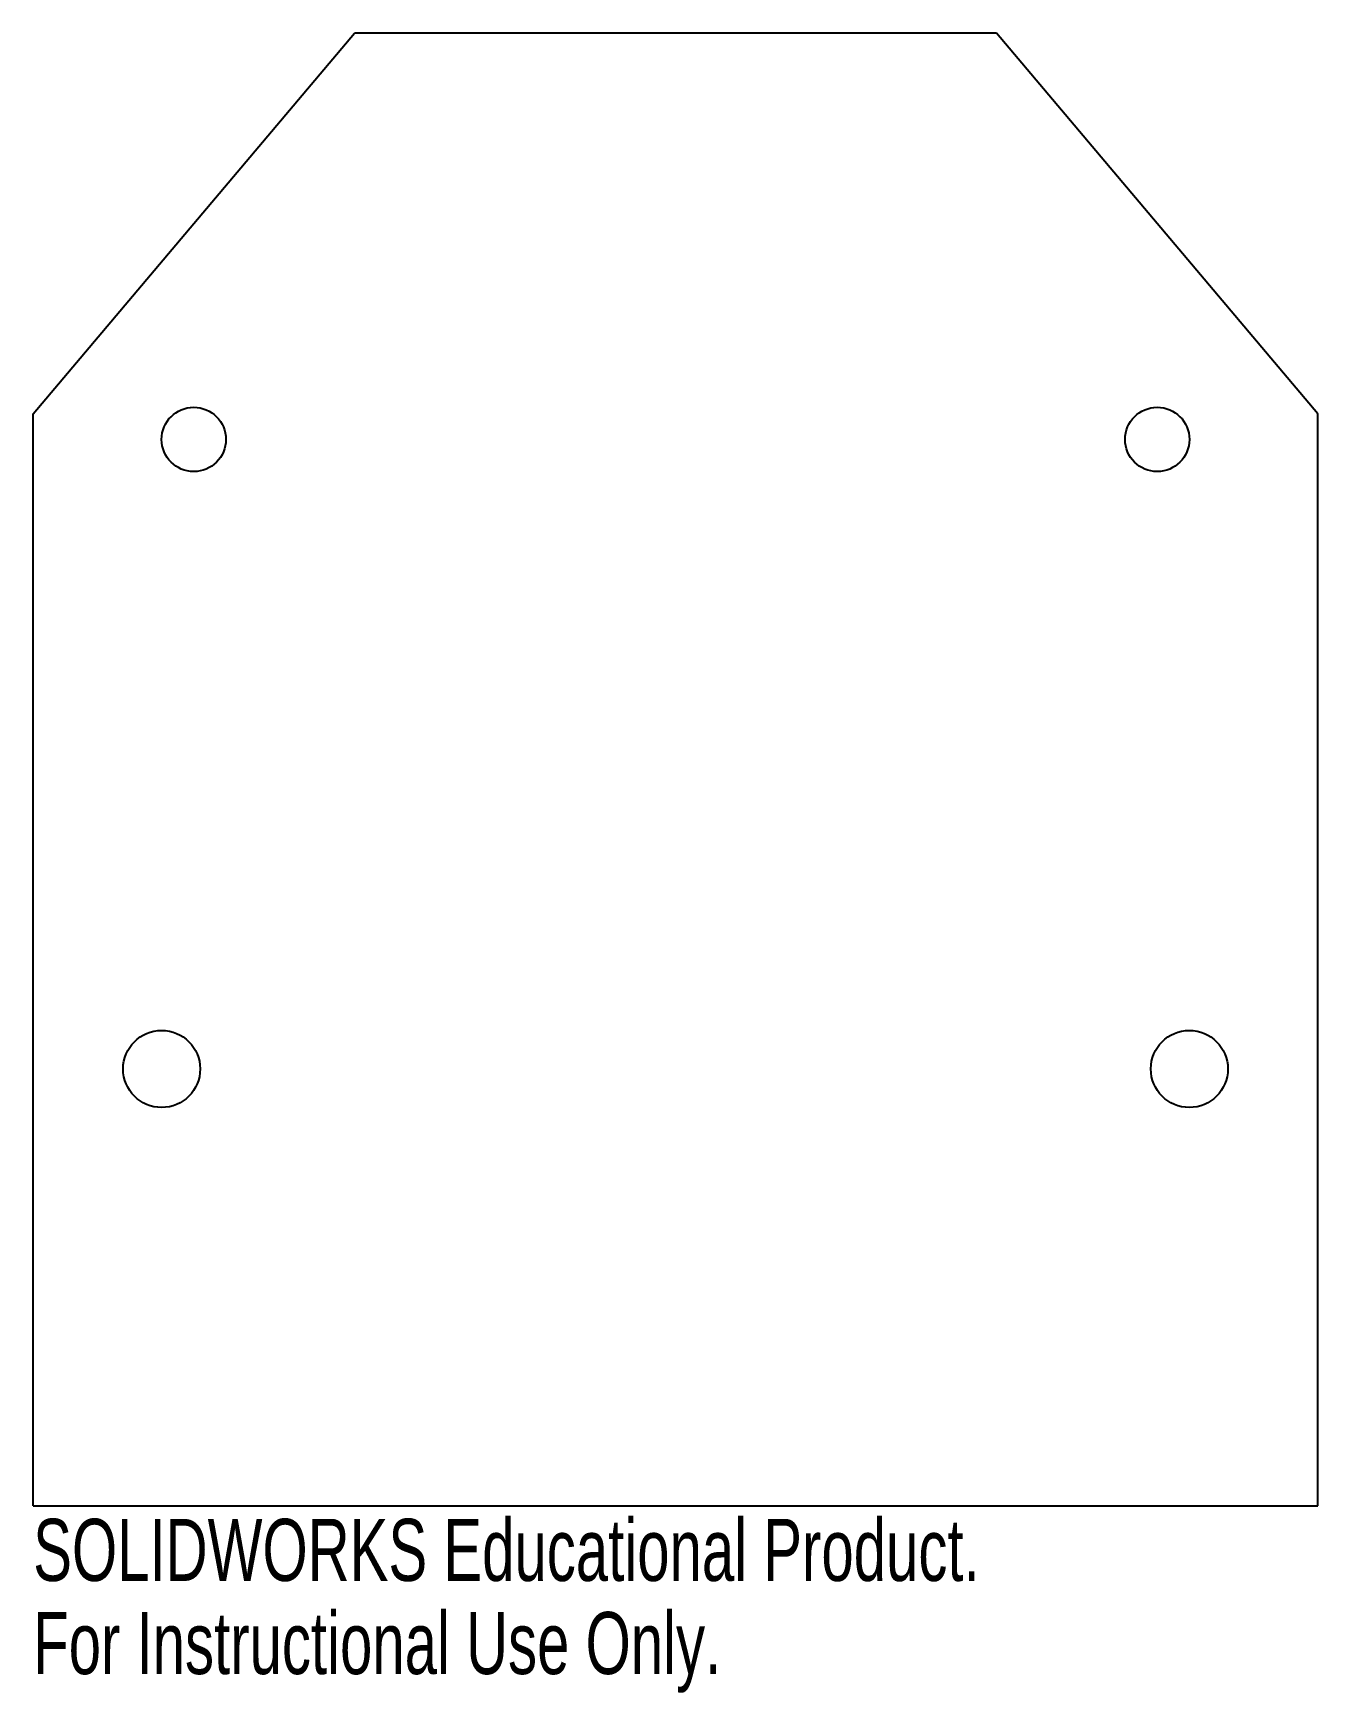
# Model space of a CAD drawing. Header units: millimetres. Extents: x -50 to 50, y -83 to 47.
import ezdxf

# ---------------------------------------------------------------- set-up
doc = ezdxf.new("R2010")
doc.units = ezdxf.units.MM
doc.styles.add('SLDTEXTSTYLE0', font='TXT', dxfattribs={"width": 0.7})

msp = doc.modelspace()

# ---------------------------------------------------------------- linework, layer by layer
at = {"color": 7, "linetype": 'Continuous', "lineweight": 25}
for p, q in [((-50, 17), (-25, 46.62)), ((25, 46.62), (-25, 46.62)), ((50, 17), (25, 46.62)), ((-50, -68), (-50, 17)), ((50, -68), (50, 17)), ((-50, -68), (50, -68))]:
    msp.add_line(p, q, dxfattribs=at)
for centre, radius in [((-37.5, 15), 2.5), ((37.5, 15), 2.5), ((-40, -34), 3), ((40, -34), 3)]:
    msp.add_circle(centre, radius, dxfattribs=at)

# ---------------------------------------------------------------- texts
at = {"color": 7, "linetype": 'Continuous', "char_height": 4.8336, "attachment_point": 1, "style": 'SLDTEXTSTYLE0'}
for s, insert in [('SOLIDWORKS Educational Product.', (-50, -69.02)), ('For Instructional Use Only.', (-50, -76.27))]:
    msp.add_mtext(s, dxfattribs=dict(at, insert=insert))

doc.saveas('drawing.dxf')
